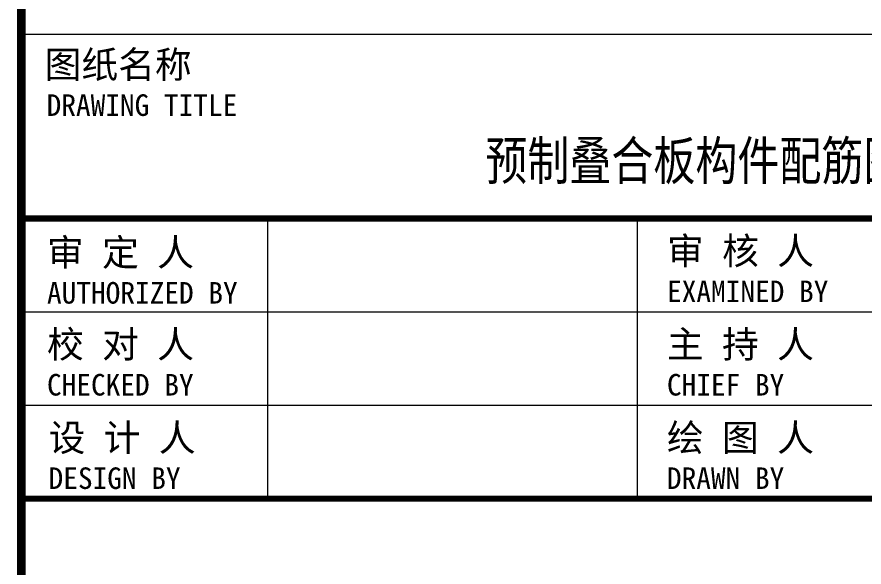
# Model space of a CAD drawing. Extents: x -517763 to -431309, y -403428 to -381056.
# Drawn here: x -446468 to -444818, y -402328 to -401256 of the extents above; entities that cross this region are included whole.
import ezdxf
from ezdxf.enums import TextEntityAlignment as Align

# ---------------------------------------------------------------- set-up
doc = ezdxf.new("R2010")
doc.units = 0
doc.header["$LTSCALE"] = 30
doc.header["$MEASUREMENT"] = 0
for name, color, linetype in [('MyLine', 199, 'Continuous'), ('图框名称', 4, 'Continuous'), ('图框签字栏-图框文字', 255, 'Continuous')]:
    doc.layers.add(name, color=color, linetype=linetype)
doc.layers.add('图框线', color=7, linetype='Continuous', lineweight=13)
doc.styles.add('图框签字栏$0$宋体', font='', dxfattribs={"width": 0.8})
doc.styles.add('图签-样式 1', font='arial.ttf', dxfattribs={"width": 0.8})
doc.styles.add('图签-黑体', font='simhei.ttf')
doc.styles.get('图框签字栏$0$宋体').set_extended_font_data('NSimSun')

msp = doc.modelspace()

# ---------------------------------------------------------------- linework, layer by layer
at = {"layer": 'MyLine', "color": 0}
msp.add_line((-446459.8, -403278.4), (-446459.8, -394668.4), dxfattribs=at)
at = {"layer": '图框线'}
for p, q in [((-446459.8, -401289.3), (-444059, -401289.3)), ((-445979.2, -402194.9), (-445979.2, -401648.7)), ((-445259.4, -402194.9), (-445259.4, -401648.7)), ((-446459.8, -401830.8), (-444059, -401830.8)), ((-446459.8, -402012.9), (-444059, -402012.9)), ((-446459.8, -402012.9), (-444059, -402012.9)), ((-446459.8, -402194.9), (-444059, -402194.9)), ((-446459.8, -402194.9), (-444059, -402194.9))]:
    msp.add_line(p, q, dxfattribs=at)
at = {"layer": '图框线', "const_width": 17}
msp.add_lwpolyline([(-446459.8, -394668.4), (-444059, -394668.4), (-444059, -403278.4), (-446459.8, -403278.4)], close=True, dxfattribs=at)
at = {"layer": '图框线', "const_width": 12.1}
for points in [[(-446459.8, -401648.7), (-444059, -401648.7)], [(-446459.8, -402194.9), (-444059, -402194.9)]]:
    msp.add_lwpolyline(points, dxfattribs=at)

# ---------------------------------------------------------------- texts
at = {"layer": '图框名称', "color": 2, "linetype": 'Continuous', "style": '图签-样式 1', "width": 0.8}
msp.add_text('预制叠合板构件配筋图', height=75, rotation=0, dxfattribs=at).set_placement((-445146.7, -401573.7), align=Align.CENTER)
at = {"layer": '图框签字栏-图框文字'}
for s, height, style, p in [('图纸名称', 52.5, '图签-黑体', (-446414.3, -401375.1)), ('DRAWING TITLE', 42, '图框签字栏$0$宋体', (-446410.4, -401448.9)), ('审 核 人', 52.5, '图签-黑体', (-445201.9, -401738.2)), ('审 定 人', 52.5, '图签-黑体', (-446409.7, -401741.3)), ('AUTHORIZED BY', 42, '图框签字栏$0$宋体', (-446409.7, -401814.8)), ('EXAMINED BY', 42, '图框签字栏$0$宋体', (-445201.9, -401811.9)), ('校 对 人', 52.5, '图签-黑体', (-446409.7, -401920.3)), ('主 持 人', 52.5, '图签-黑体', (-445202.1, -401920.3)), ('CHECKED BY', 42, '图框签字栏$0$宋体', (-446409.7, -401994)), ('CHIEF BY', 42, '图框签字栏$0$宋体', (-445202.1, -401994)), ('设 计 人', 52.5, '图签-黑体', (-446406.6, -402102.4)), ('绘 图 人', 52.5, '图签-黑体', (-445202.1, -402102.4)), ('DESIGN BY', 42, '图框签字栏$0$宋体', (-446406.6, -402176.1)), ('DRAWN BY', 42, '图框签字栏$0$宋体', (-445202.1, -402176.1))]:
    msp.add_text(s, height=height, dxfattribs=dict(at, style=style)).set_placement(p)

doc.saveas('drawing.dxf')
